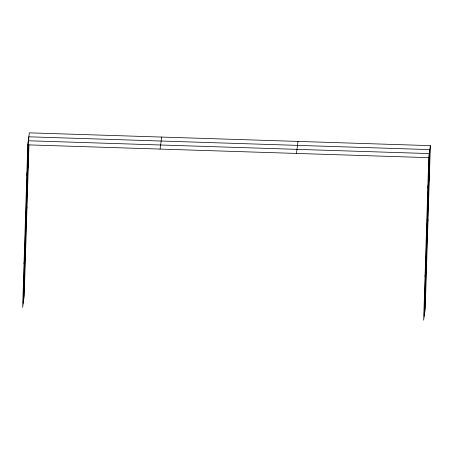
<?xml version="1.0" encoding="UTF-8"?>
<svg xmlns="http://www.w3.org/2000/svg" width="453" height="453" viewBox="0 0 453 453"><rect width="100%" height="100%" fill="white"/><g stroke="black" fill="none" stroke-linecap="round" stroke-linejoin="round"><path stroke-width="0.68" d="M430.35 145.639L428.765 157.655L423.657 320.158L425.242 308.142L430.35 145.639L29.343 132.842L27.758 144.858L22.65 307.361L24.235 295.345L28.964 144.835M23.188 303.272L28.296 140.77L429.302 153.573L424.195 316.069M23.715 299.308L28.573 144.569M28.709 140.334L28.816 136.806L429.829 149.603L424.721 312.106M26.806 175.192L28.386 163.176M25.43 218.805L27.016 206.794M24.02 263.742L25.606 251.732M160.09 149.082L161.676 137.066M296.432 153.431L298.017 141.415M427.813 187.989L429.399 175.974M426.443 231.602L428.028 219.592M425.027 276.54L426.613 264.529M27.758 144.858L428.765 157.655"/></g></svg>
